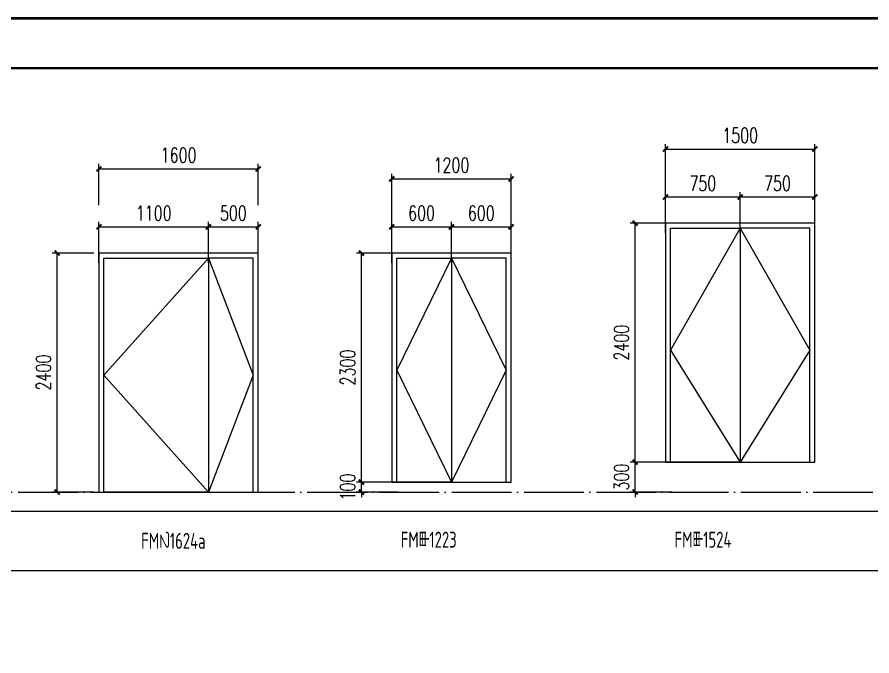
# Model space of a CAD drawing. Extents: x -4210259 to 293730, y -7499 to 868879.
# Drawn here: x -2045341 to -2036755, y 444518 to 450932 of the extents above; entities that cross this region are included whole.
import ezdxf
from ezdxf.enums import TextEntityAlignment as Align

# ---------------------------------------------------------------- set-up
doc = ezdxf.new("R2010")
doc.units = 0
doc.header["$LTSCALE"] = 1000
doc.header["$MEASUREMENT"] = 0
doc.linetypes.add('DOTE', pattern=[2.42, 2, -0.2, 0.02, -0.2])
doc.layers.get('Defpoints').update_dxf_attribs({"color": 210})
for name, color, linetype in [('0-cxFrame', 155, 'Continuous'), ('A-AXIS-DOTE', 14, 'DOTE'), ('A-AXIS-DP', 126, 'Continuous'), ('A-CURTAIN', 134, 'Continuous'), ('A-HATCH-2', 251, 'Continuous'), ('A-TEXT', 61, 'Continuous'), ('A-WINDOW', 140, 'Continuous')]:
    doc.layers.add(name, color=color, linetype=linetype)
doc.layers.add('0-cxText', color=131, linetype='Continuous', lineweight=25)
doc.styles.add('_TCH_DIM_T3', font='SIMPLEX', dxfattribs={"width": 0.705882, "bigfont": 'GBCBIG'})
doc.styles.add('cx_tuming', font='')
doc.styles.add('cx_tuqian1', font='')
doc.styles.add('EXPO2012', font='@TSSDENG', dxfattribs={"width": 0.7, "bigfont": '@TSSDCHN'})
doc.styles.add('黑体', font='', dxfattribs={"height": 12})
doc.styles.get('cx_tuming').set_extended_font_data('SimHei')
doc.styles.get('cx_tuqian1').set_extended_font_data('SimSun')
doc.styles.get('黑体').set_extended_font_data('SimHei')
doc.dimstyles.new('_TCH_ARCH&&50', dxfattribs={"dimtxt": 148.75, "dimasz": 50, "dimexe": 50, "dimexo": 50, "dimgap": 63.125, "dimtad": 1, "dimdec": 0, "dimzin": 0, "dimdsep": 46, "dimtxsty": '_TCH_DIM_T3', "dimblk": 'ARCHTICK', "dimcen": 0.09, "dimclrt": 7, "dimazin": 2, "dimtfac": 1, "dimtdec": 0, "dimtix": 1, "dimtmove": 2, "dimatfit": 3, "dimfxl": 0, "dimtolj": 1, "dimtzin": 0, "dimarcsym": 0})

# ---------------------------------------------------------------- blocks, each defined once
blk = doc.blocks.new('TK22.A1 L(Dragon)')
at = {"layer": '0-cxFrame', "color": 7, "const_width": 0.5}
blk.add_lwpolyline([(0, 0), (-841, 0), (-841, 594), (0, 594)], close=True, dxfattribs=at)
at = {"layer": '0-cxFrame', "const_width": 0.5}
blk.add_lwpolyline([(-80, 10), (-821, 10), (-821, 584), (-80, 584)], close=True, dxfattribs=at)
at = {"style": '黑体', "flags": 4}
blk.add_attdef('图幅', text='', height=3.3, dxfattribs=at).set_placement((-40, 3), align=Align.RIGHT)
at = {"layer": '0-cxText', "flags": 4}
for tag, height, style, p in [('建设单位', 3.5, 'cx_tuming', (-45, 240)), ('项目名称', 3.5, 'cx_tuming', (-45, 210)), ('子项名称', 3.5, 'cx_tuming', (-45, 180)), ('工程编号', 3.3, 'cx_tuqian1', (-35, 165)), ('图名1', 3.5, 'cx_tuming', (-45, 87)), ('图名2', 3.5, 'cx_tuming', (-45, 79)), ('图名3', 3.5, 'cx_tuming', (-45, 71)), ('出图日期', 3.3, 'cx_tuqian1', (-39, 60)), ('专业', 3.3, 'cx_tuqian1', (-55, 52)), ('图号', 3.3, 'cx_tuqian1', (-55, 44)), ('版次', 3.3, 'cx_tuqian1', (-20, 44))]:
    blk.add_attdef(tag, text='', height=height, dxfattribs=dict(at, style=style)).set_placement(p, align=Align.MIDDLE)
at = {"layer": 'Defpoints', "color": 6, "flags": 4}
for tag, height, style, p in [('tufu', 3.3, '黑体', (-12, 12)), ('dwfname', 4, 'cx_tuqian1', (-80, 3))]:
    blk.add_attdef(tag, text='', height=height, dxfattribs=dict(at, style=style)).set_placement(p, align=Align.RIGHT)
blk = doc.blocks.new('_ArchTick')
at = {"color": 0, "linetype": 'ByBlock', "const_width": 0.4}
blk.add_lwpolyline([(-0.5, -0.5), (0.5, 0.5)], dxfattribs=at)
blk = doc.blocks.new('*D437')
at = {"layer": 'A-AXIS-DP', "color": 0, "lineweight": -2}
for p, q in [((-2038828, 449098.9), (-2038828, 449657.6)), ((-2037328, 449098.9), (-2037328, 449657.6)), ((-2038828, 449607.6), (-2037328, 449607.6))]:
    blk.add_line(p, q, dxfattribs=at)
at = {"layer": 'Defpoints', "color": 0}
for p in [(-2037328, 449607.6), (-2038828, 449048.9), (-2037328, 449048.9)]:
    blk.add_point(p, dxfattribs=at)
at = {"layer": 'A-AXIS-DP', "color": 0, "lineweight": -2, "xscale": 50, "yscale": 50, "zscale": 50, "rotation": 180}
blk.add_blockref('_ArchTick', (-2038828, 449607.6), dxfattribs=at)
at = {"layer": 'A-AXIS-DP', "color": 0, "lineweight": -2, "xscale": 50, "yscale": 50, "zscale": 50}
blk.add_blockref('_ArchTick', (-2037328, 449607.6), dxfattribs=at)
at = {"layer": 'A-AXIS-DP', "color": 7, "insert": (-2038078, 449745.1), "char_height": 148.75, "attachment_point": 5, "style": '_TCH_DIM_T3'}
blk.add_mtext('\\A1;1500', dxfattribs=at)
blk = doc.blocks.new('*D438')
at = {"layer": 'A-AXIS-DP', "color": 0, "lineweight": -2}
for p, q in [((-2038828, 448763.2), (-2038828, 449176)), ((-2038828, 449126), (-2038078, 449126)), ((-2038078, 448763.2), (-2038078, 449176))]:
    blk.add_line(p, q, dxfattribs=at)
at = {"layer": 'Defpoints', "color": 0}
for p in [(-2038078, 449126), (-2038828, 448713.2), (-2038078, 448713.2)]:
    blk.add_point(p, dxfattribs=at)
at = {"layer": 'A-AXIS-DP', "color": 0, "lineweight": -2, "xscale": 50, "yscale": 50, "zscale": 50, "rotation": 180}
blk.add_blockref('_ArchTick', (-2038828, 449126), dxfattribs=at)
at = {"layer": 'A-AXIS-DP', "color": 0, "lineweight": -2, "xscale": 50, "yscale": 50, "zscale": 50}
blk.add_blockref('_ArchTick', (-2038078, 449126), dxfattribs=at)
at = {"layer": 'A-AXIS-DP', "color": 7, "insert": (-2038453, 449263.5), "char_height": 148.75, "attachment_point": 5, "style": '_TCH_DIM_T3'}
blk.add_mtext('\\A1;750', dxfattribs=at)
blk = doc.blocks.new('*D439')
at = {"layer": 'A-AXIS-DP', "color": 0, "lineweight": -2}
for p, q in [((-2038078, 448763.2), (-2038078, 449176)), ((-2038078, 449126), (-2037328, 449126)), ((-2037328, 448763.2), (-2037328, 449176))]:
    blk.add_line(p, q, dxfattribs=at)
at = {"layer": 'Defpoints', "color": 0}
for p in [(-2037328, 449126), (-2038078, 448713.2), (-2037328, 448713.2)]:
    blk.add_point(p, dxfattribs=at)
at = {"layer": 'A-AXIS-DP', "color": 0, "lineweight": -2, "xscale": 50, "yscale": 50, "zscale": 50, "rotation": 180}
blk.add_blockref('_ArchTick', (-2038078, 449126), dxfattribs=at)
at = {"layer": 'A-AXIS-DP', "color": 0, "lineweight": -2, "xscale": 50, "yscale": 50, "zscale": 50}
blk.add_blockref('_ArchTick', (-2037328, 449126), dxfattribs=at)
at = {"layer": 'A-AXIS-DP', "color": 7, "insert": (-2037703, 449263.5), "char_height": 148.75, "attachment_point": 5, "style": '_TCH_DIM_T3'}
blk.add_mtext('\\A1;750', dxfattribs=at)
blk = doc.blocks.new('*D440')
at = {"layer": 'A-AXIS-DP', "color": 0, "lineweight": -2}
for p, q in [((-2038762.9, 448863.2), (-2039182.6, 448863.2)), ((-2039132.6, 446463.2), (-2039132.6, 448863.2)), ((-2038762.9, 446463.2), (-2039182.6, 446463.2))]:
    blk.add_line(p, q, dxfattribs=at)
at = {"layer": 'Defpoints', "color": 0}
for p in [(-2039132.6, 448863.2), (-2038712.9, 448863.2), (-2038712.9, 446463.2)]:
    blk.add_point(p, dxfattribs=at)
at = {"layer": 'A-AXIS-DP', "color": 0, "lineweight": -2, "xscale": 50, "yscale": 50, "zscale": 50}
for p, rotation in [((-2039132.6, 448863.2), 90), ((-2039132.6, 446463.2), 270)]:
    blk.add_blockref('_ArchTick', p, dxfattribs=dict(at, rotation=rotation))
at = {"layer": 'A-AXIS-DP', "color": 7, "insert": (-2039270.1, 447663.2), "char_height": 148.75, "attachment_point": 5, "rotation": 90, "style": '_TCH_DIM_T3'}
blk.add_mtext('\\A1;2400', dxfattribs=at)
blk = doc.blocks.new('*D441')
at = {"layer": 'A-AXIS-DP', "color": 0, "lineweight": -2}
for p, q in [((-2038762.9, 446463.2), (-2039182.6, 446463.2)), ((-2039132.6, 446463.2), (-2039132.6, 446513.2)), ((-2039132.6, 446163.2), (-2039132.6, 446463.2)), ((-2038762.9, 446163.2), (-2039182.6, 446163.2)), ((-2039132.6, 446163.2), (-2039132.6, 446113.2))]:
    blk.add_line(p, q, dxfattribs=at)
at = {"layer": 'Defpoints', "color": 0}
for p in [(-2039132.6, 446463.2), (-2038712.9, 446463.2), (-2038712.9, 446163.2)]:
    blk.add_point(p, dxfattribs=at)
at = {"layer": 'A-AXIS-DP', "color": 0, "lineweight": -2, "xscale": 50, "yscale": 50, "zscale": 50}
for p, rotation in [((-2039132.6, 446463.2), 270), ((-2039132.6, 446163.2), 90)]:
    blk.add_blockref('_ArchTick', p, dxfattribs=dict(at, rotation=rotation))
at = {"layer": 'A-AXIS-DP', "color": 7, "insert": (-2039270.1, 446313.2), "char_height": 148.75, "attachment_point": 5, "rotation": 90, "style": '_TCH_DIM_T3'}
blk.add_mtext('\\A1;300', dxfattribs=at)
blk = doc.blocks.new('*D442')
at = {"layer": 'A-AXIS-DP', "color": 0, "lineweight": -2}
for p, q in [((-2041578, 448798.9), (-2041578, 449357.6)), ((-2041578, 449307.6), (-2040378, 449307.6)), ((-2040378, 448798.9), (-2040378, 449357.6))]:
    blk.add_line(p, q, dxfattribs=at)
at = {"layer": 'Defpoints', "color": 0}
for p in [(-2040378, 449307.6), (-2041578, 448748.9), (-2040378, 448748.9)]:
    blk.add_point(p, dxfattribs=at)
at = {"layer": 'A-AXIS-DP', "color": 0, "lineweight": -2, "xscale": 50, "yscale": 50, "zscale": 50, "rotation": 180}
blk.add_blockref('_ArchTick', (-2041578, 449307.6), dxfattribs=at)
at = {"layer": 'A-AXIS-DP', "color": 0, "lineweight": -2, "xscale": 50, "yscale": 50, "zscale": 50}
blk.add_blockref('_ArchTick', (-2040378, 449307.6), dxfattribs=at)
at = {"layer": 'A-AXIS-DP', "color": 7, "insert": (-2040978, 449445.1), "char_height": 148.75, "attachment_point": 5, "style": '_TCH_DIM_T3'}
blk.add_mtext('\\A1;1200', dxfattribs=at)
blk = doc.blocks.new('*D443')
at = {"layer": 'A-AXIS-DP', "color": 0, "lineweight": -2}
for p, q in [((-2041578, 448463.2), (-2041578, 448876)), ((-2040978, 448463.2), (-2040978, 448876)), ((-2041578, 448826), (-2040978, 448826))]:
    blk.add_line(p, q, dxfattribs=at)
at = {"layer": 'Defpoints', "color": 0}
for p in [(-2040978, 448826), (-2041578, 448413.2), (-2040978, 448413.2)]:
    blk.add_point(p, dxfattribs=at)
at = {"layer": 'A-AXIS-DP', "color": 0, "lineweight": -2, "xscale": 50, "yscale": 50, "zscale": 50, "rotation": 180}
blk.add_blockref('_ArchTick', (-2041578, 448826), dxfattribs=at)
at = {"layer": 'A-AXIS-DP', "color": 0, "lineweight": -2, "xscale": 50, "yscale": 50, "zscale": 50}
blk.add_blockref('_ArchTick', (-2040978, 448826), dxfattribs=at)
at = {"layer": 'A-AXIS-DP', "color": 7, "insert": (-2041278, 448963.5), "char_height": 148.75, "attachment_point": 5, "style": '_TCH_DIM_T3'}
blk.add_mtext('\\A1;600', dxfattribs=at)
blk = doc.blocks.new('*D444')
at = {"layer": 'A-AXIS-DP', "color": 0, "lineweight": -2}
for p, q in [((-2040978, 448463.2), (-2040978, 448876)), ((-2040378, 448463.2), (-2040378, 448876)), ((-2040978, 448826), (-2040378, 448826))]:
    blk.add_line(p, q, dxfattribs=at)
at = {"layer": 'Defpoints', "color": 0}
for p in [(-2040378, 448826), (-2040978, 448413.2), (-2040378, 448413.2)]:
    blk.add_point(p, dxfattribs=at)
at = {"layer": 'A-AXIS-DP', "color": 0, "lineweight": -2, "xscale": 50, "yscale": 50, "zscale": 50, "rotation": 180}
blk.add_blockref('_ArchTick', (-2040978, 448826), dxfattribs=at)
at = {"layer": 'A-AXIS-DP', "color": 0, "lineweight": -2, "xscale": 50, "yscale": 50, "zscale": 50}
blk.add_blockref('_ArchTick', (-2040378, 448826), dxfattribs=at)
at = {"layer": 'A-AXIS-DP', "color": 7, "insert": (-2040678, 448963.5), "char_height": 148.75, "attachment_point": 5, "style": '_TCH_DIM_T3'}
blk.add_mtext('\\A1;600', dxfattribs=at)
blk = doc.blocks.new('*D445')
at = {"layer": 'A-AXIS-DP', "color": 0, "lineweight": -2}
for p, q in [((-2041512.9, 448563.2), (-2041932.6, 448563.2)), ((-2041882.6, 446263.2), (-2041882.6, 448563.2)), ((-2041512.9, 446263.2), (-2041932.6, 446263.2))]:
    blk.add_line(p, q, dxfattribs=at)
at = {"layer": 'Defpoints', "color": 0}
for p in [(-2041882.6, 448563.2), (-2041462.9, 448563.2), (-2041462.9, 446263.2)]:
    blk.add_point(p, dxfattribs=at)
at = {"layer": 'A-AXIS-DP', "color": 0, "lineweight": -2, "xscale": 50, "yscale": 50, "zscale": 50}
for p, rotation in [((-2041882.6, 448563.2), 90), ((-2041882.6, 446263.2), 270)]:
    blk.add_blockref('_ArchTick', p, dxfattribs=dict(at, rotation=rotation))
at = {"layer": 'A-AXIS-DP', "color": 7, "insert": (-2042020.1, 447413.2), "char_height": 148.75, "attachment_point": 5, "rotation": 90, "style": '_TCH_DIM_T3'}
blk.add_mtext('\\A1;2300', dxfattribs=at)
blk = doc.blocks.new('*D446')
at = {"layer": 'A-AXIS-DP', "color": 0, "lineweight": -2}
for p, q in [((-2041882.6, 446263.2), (-2041882.6, 446313.2)), ((-2041512.9, 446263.2), (-2041932.6, 446263.2)), ((-2041882.6, 446163.2), (-2041882.6, 446263.2)), ((-2041512.9, 446163.2), (-2041932.6, 446163.2)), ((-2041882.6, 446163.2), (-2041882.6, 446113.2))]:
    blk.add_line(p, q, dxfattribs=at)
at = {"layer": 'Defpoints', "color": 0}
for p in [(-2041882.6, 446263.2), (-2041462.9, 446263.2), (-2041462.9, 446163.2)]:
    blk.add_point(p, dxfattribs=at)
at = {"layer": 'A-AXIS-DP', "color": 0, "lineweight": -2, "xscale": 50, "yscale": 50, "zscale": 50}
for p, rotation in [((-2041882.6, 446263.2), 270), ((-2041882.6, 446163.2), 90)]:
    blk.add_blockref('_ArchTick', p, dxfattribs=dict(at, rotation=rotation))
at = {"layer": 'A-AXIS-DP', "color": 7, "insert": (-2042020.1, 446213.2), "char_height": 148.75, "attachment_point": 5, "rotation": 90, "style": '_TCH_DIM_T3'}
blk.add_mtext('\\A1;100', dxfattribs=at)
blk = doc.blocks.new('*D449')
at = {"layer": 'A-AXIS-DP', "color": 0, "lineweight": -2}
for p, q in [((-2044518.5, 449045), (-2044518.5, 449457.7)), ((-2044518.5, 449407.7), (-2042918.5, 449407.7)), ((-2042918.5, 449045), (-2042918.5, 449457.7))]:
    blk.add_line(p, q, dxfattribs=at)
at = {"layer": 'Defpoints', "color": 0}
for p in [(-2042918.5, 449407.7), (-2044518.5, 448995), (-2042918.5, 448995)]:
    blk.add_point(p, dxfattribs=at)
at = {"layer": 'A-AXIS-DP', "color": 0, "lineweight": -2, "xscale": 50, "yscale": 50, "zscale": 50, "rotation": 180}
blk.add_blockref('_ArchTick', (-2044518.5, 449407.7), dxfattribs=at)
at = {"layer": 'A-AXIS-DP', "color": 0, "lineweight": -2, "xscale": 50, "yscale": 50, "zscale": 50}
blk.add_blockref('_ArchTick', (-2042918.5, 449407.7), dxfattribs=at)
at = {"layer": 'A-AXIS-DP', "color": 7, "insert": (-2043718.5, 449545.2), "char_height": 148.75, "attachment_point": 5, "style": '_TCH_DIM_T3'}
blk.add_mtext('\\A1;1600', dxfattribs=at)
blk = doc.blocks.new('*D450')
at = {"layer": 'A-AXIS-DP', "color": 0, "lineweight": -2}
for p, q in [((-2044518.5, 448463.2), (-2044518.5, 448876)), ((-2043418.5, 448463.2), (-2043418.5, 448876)), ((-2044518.5, 448826), (-2043418.5, 448826))]:
    blk.add_line(p, q, dxfattribs=at)
at = {"layer": 'Defpoints', "color": 0}
for p in [(-2043418.5, 448826), (-2044518.5, 448413.2), (-2043418.5, 448413.2)]:
    blk.add_point(p, dxfattribs=at)
at = {"layer": 'A-AXIS-DP', "color": 0, "lineweight": -2, "xscale": 50, "yscale": 50, "zscale": 50, "rotation": 180}
blk.add_blockref('_ArchTick', (-2044518.5, 448826), dxfattribs=at)
at = {"layer": 'A-AXIS-DP', "color": 0, "lineweight": -2, "xscale": 50, "yscale": 50, "zscale": 50}
blk.add_blockref('_ArchTick', (-2043418.5, 448826), dxfattribs=at)
at = {"layer": 'A-AXIS-DP', "color": 7, "insert": (-2043968.5, 448963.5), "char_height": 148.75, "attachment_point": 5, "style": '_TCH_DIM_T3'}
blk.add_mtext('\\A1;1100', dxfattribs=at)
blk = doc.blocks.new('*D451')
at = {"layer": 'A-AXIS-DP', "color": 0, "lineweight": -2}
for p, q in [((-2043418.5, 448463.2), (-2043418.5, 448876)), ((-2042918.5, 448463.2), (-2042918.5, 448876)), ((-2043418.5, 448826), (-2042918.5, 448826))]:
    blk.add_line(p, q, dxfattribs=at)
at = {"layer": 'Defpoints', "color": 0}
for p in [(-2042918.5, 448826), (-2043418.5, 448413.2), (-2042918.5, 448413.2)]:
    blk.add_point(p, dxfattribs=at)
at = {"layer": 'A-AXIS-DP', "color": 0, "lineweight": -2, "xscale": 50, "yscale": 50, "zscale": 50, "rotation": 180}
blk.add_blockref('_ArchTick', (-2043418.5, 448826), dxfattribs=at)
at = {"layer": 'A-AXIS-DP', "color": 0, "lineweight": -2, "xscale": 50, "yscale": 50, "zscale": 50}
blk.add_blockref('_ArchTick', (-2042918.5, 448826), dxfattribs=at)
at = {"layer": 'A-AXIS-DP', "color": 7, "insert": (-2043168.5, 448963.5), "char_height": 148.75, "attachment_point": 5, "style": '_TCH_DIM_T3'}
blk.add_mtext('\\A1;500', dxfattribs=at)
blk = doc.blocks.new('*D452')
at = {"layer": 'A-AXIS-DP', "color": 0, "lineweight": -2}
for p, q in [((-2044568.5, 448563.2), (-2044988.2, 448563.2)), ((-2044938.2, 446163.2), (-2044938.2, 448563.2)), ((-2044568.5, 446163.2), (-2044988.2, 446163.2))]:
    blk.add_line(p, q, dxfattribs=at)
at = {"layer": 'Defpoints', "color": 0}
for p in [(-2044938.2, 448563.2), (-2044518.5, 448563.2), (-2044518.5, 446163.2)]:
    blk.add_point(p, dxfattribs=at)
at = {"layer": 'A-AXIS-DP', "color": 0, "lineweight": -2, "xscale": 50, "yscale": 50, "zscale": 50}
for p, rotation in [((-2044938.2, 448563.2), 90), ((-2044938.2, 446163.2), 270)]:
    blk.add_blockref('_ArchTick', p, dxfattribs=dict(at, rotation=rotation))
at = {"layer": 'A-AXIS-DP', "color": 7, "insert": (-2045075.7, 447363.2), "char_height": 148.75, "attachment_point": 5, "rotation": 90, "style": '_TCH_DIM_T3'}
blk.add_mtext('\\A1;2400', dxfattribs=at)

msp = doc.modelspace()

# ---------------------------------------------------------------- linework, layer by layer
at = {"layer": 'A-AXIS-DOTE', "linetype": 'DOTE', "ltscale": 0.3}
msp.add_line((-2048960, 446163.2), (-2033048, 446163.2), dxfattribs=at)
at = {"layer": 'A-CURTAIN'}
for p, q in [((-2048960, 445970.6), (-2033048, 445970.6)), ((-2033048, 445370.6), (-2048960, 445370.6))]:
    msp.add_line(p, q, dxfattribs=at)
at = {"layer": 'A-HATCH-2', "elevation": 1500}
for points in [[(-2038078, 448813.2), (-2038778, 447588.2), (-2038078, 446463.2)], [(-2038078, 448813.2), (-2037378, 447588.2), (-2038078, 446463.2)], [(-2043418.5, 448513.2), (-2044468.5, 447338.2), (-2043418.5, 446163.2)], [(-2043418.5, 448513.2), (-2042968.5, 447338.2), (-2043418.5, 446163.2)], [(-2040978, 448513.2), (-2041528, 447388.2), (-2040978, 446263.2)], [(-2040978, 448513.2), (-2040428, 447388.2), (-2040978, 446263.2)]]:
    msp.add_lwpolyline(points, dxfattribs=at)
at = {"layer": 'A-WINDOW'}
for points in [[(-2037328, 448863.2), (-2038828, 448863.2), (-2038828, 446463.2), (-2037328, 446463.2)], [(-2042918.5, 448563.2), (-2044518.5, 448563.2), (-2044518.5, 446163.2), (-2042918.5, 446163.2)], [(-2040378, 448563.2), (-2041578, 448563.2), (-2041578, 446263.2), (-2040378, 446263.2)]]:
    msp.add_lwpolyline(points, close=True, dxfattribs=at)
at = {"layer": 'A-WINDOW', "elevation": 1500}
for points in [[(-2038778, 448813.2), (-2038078, 448813.2), (-2038078, 446463.2), (-2038778, 446463.2)], [(-2037378, 448813.2), (-2038078, 448813.2), (-2038078, 446463.2), (-2037378, 446463.2)], [(-2044468.5, 448513.2), (-2043418.5, 448513.2), (-2043418.5, 446163.2), (-2044468.5, 446163.2)], [(-2042968.5, 448513.2), (-2043418.5, 448513.2), (-2043418.5, 446163.2), (-2042968.5, 446163.2)], [(-2041528, 448513.2), (-2040978, 448513.2), (-2040978, 446263.2), (-2041528, 446263.2)], [(-2040428, 448513.2), (-2040978, 448513.2), (-2040978, 446263.2), (-2040428, 446263.2)]]:
    msp.add_lwpolyline(points, close=True, dxfattribs=at)

# ---------------------------------------------------------------- block references
at = {"layer": '0-cxFrame', "xscale": 50, "yscale": 50, "zscale": 50}
msp.add_blockref('TK22.A1 L(Dragon)', (-2011410, 421220), dxfattribs=at)

# ---------------------------------------------------------------- texts
at = {"layer": 'A-TEXT', "color": 4, "ltscale": 100, "style": 'EXPO2012', "width": 0.7}
for s, p in [('FM乙1624a', (-2044094, 445593.4, 1500)), ('FM甲1223', (-2041487.4, 445604.6, 1500)), ('FM甲1524', (-2038737.4, 445604.6, 1500))]:
    msp.add_text(s, height=160, dxfattribs=at).set_placement(p)

# ---------------------------------------------------------------- dimensions: what is measured, and where the dimension line sits
at = {"layer": 'A-AXIS-DP'}
for p1, p2, distance, picture, middle in [((-2038828, 449048.9), (-2037328, 449048.9), 558.7, '*D437', (-2038078, 449745.1)), ((-2044518.5, 448995), (-2042918.5, 448995), 412.8, '*D449', (-2043718.5, 449545.2)), ((-2041578, 448748.9), (-2040378, 448748.9), 558.7, '*D442', (-2040978, 449445.1)), ((-2038828, 448713.2), (-2038078, 448713.2), 412.8, '*D438', (-2038453, 449263.5)), ((-2038078, 448713.2), (-2037328, 448713.2), 412.8, '*D439', (-2037703, 449263.5)), ((-2044518.5, 448413.2), (-2043418.5, 448413.2), 412.8, '*D450', (-2043968.5, 448963.5)), ((-2043418.5, 448413.2), (-2042918.5, 448413.2), 412.8, '*D451', (-2043168.5, 448963.5)), ((-2041578, 448413.2), (-2040978, 448413.2), 412.8, '*D443', (-2041278, 448963.5)), ((-2040978, 448413.2), (-2040378, 448413.2), 412.8, '*D444', (-2040678, 448963.5)), ((-2038712.9, 446463.2), (-2038712.9, 448863.2), 419.7, '*D440', (-2039270.1, 447663.2)), ((-2044518.5, 446163.2), (-2044518.5, 448563.2), 419.7, '*D452', (-2045075.7, 447363.2)), ((-2041462.9, 446263.2), (-2041462.9, 448563.2), 419.7, '*D445', (-2042020.1, 447413.2)), ((-2038712.9, 446163.2), (-2038712.9, 446463.2), 419.7, '*D441', (-2039270.1, 446313.2)), ((-2041462.9, 446163.2), (-2041462.9, 446263.2), 419.7, '*D446', (-2042020.1, 446213.2))]:
    dim = msp.add_aligned_dim(p1=p1, p2=p2, distance=distance, dimstyle='_TCH_ARCH&&50', dxfattribs=at)
    dim.commit()
    dim.dimension.update_dxf_attribs({"geometry": picture, "text_midpoint": middle})

doc.saveas('drawing.dxf')
